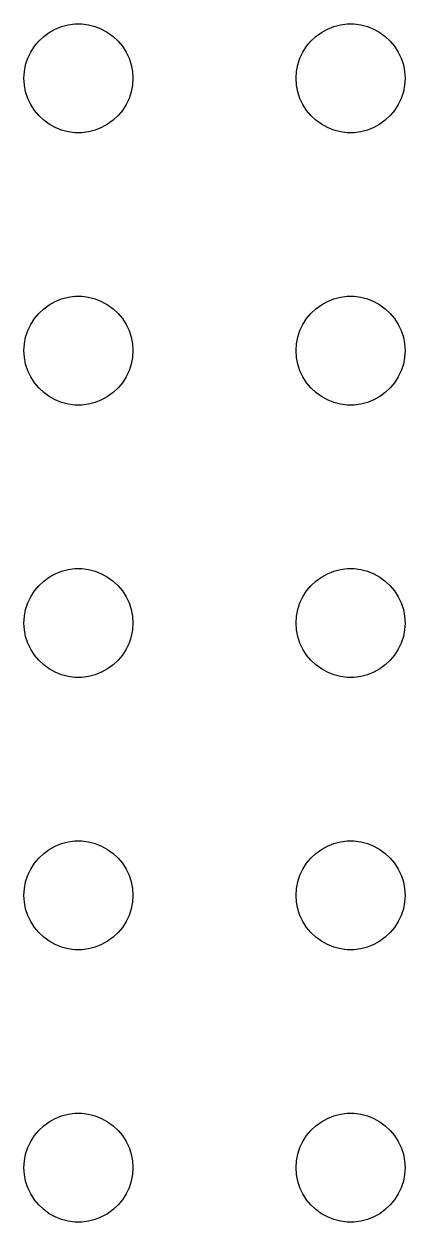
# Model space of a CAD drawing. Header units: metres. Extents: x -150 to 150, y -149 to 149.
# Drawn here: x 73.5 to 84, y -39 to -6 of the extents above; entities that cross this region are included whole.
import ezdxf

# ---------------------------------------------------------------- set-up
doc = ezdxf.new("R2010")
doc.units = ezdxf.units.M

msp = doc.modelspace()

# ---------------------------------------------------------------- linework, layer by layer
for p, q in [((74.0439, -6.34422), (74.1963, -6.23351)), ((74.1963, -6.23351), (74.3613, -6.14275)), ((74.3613, -6.14275), (74.5365, -6.07341)), ((74.5365, -6.07341), (74.7189, -6.02657)), ((74.7189, -6.02657), (74.9058, -6.00294)), ((74.9058, -6.00294), (75.0942, -6.00294)), ((75.0942, -6.00294), (75.2811, -6.02657)), ((75.2811, -6.02657), (75.4635, -6.07341)), ((75.4635, -6.07341), (75.6387, -6.14275)), ((75.6387, -6.14275), (75.8037, -6.23351)), ((75.8037, -6.23351), (75.9561, -6.34422)), ((81.5439, -6.34422), (81.6963, -6.23351)), ((81.6963, -6.23351), (81.8613, -6.14275)), ((81.8613, -6.14275), (82.0365, -6.07341)), ((82.0365, -6.07341), (82.2189, -6.02657)), ((82.2189, -6.02657), (82.4058, -6.00294)), ((82.4058, -6.00294), (82.5942, -6.00294)), ((82.5942, -6.00294), (82.7811, -6.02657)), ((82.7811, -6.02657), (82.9635, -6.07341)), ((82.9635, -6.07341), (83.1387, -6.14275)), ((83.1387, -6.14275), (83.3037, -6.23351)), ((83.3037, -6.23351), (83.4561, -6.34422)), ((73.7865, -6.61832), (73.9065, -6.47318)), ((73.9065, -6.47318), (74.0439, -6.34422)), ((75.9561, -6.34422), (76.0934, -6.47318)), ((76.0934, -6.47318), (76.2135, -6.61832)), ((81.2865, -6.61832), (81.4065, -6.47318)), ((81.4065, -6.47318), (81.5439, -6.34422)), ((83.4561, -6.34422), (83.5934, -6.47318)), ((83.5934, -6.47318), (83.7135, -6.61832)), ((73.6053, -6.9478), (73.6855, -6.77736)), ((73.6855, -6.77736), (73.7865, -6.61832)), ((76.2135, -6.61832), (76.3145, -6.77736)), ((76.3145, -6.77736), (76.3947, -6.9478)), ((81.1053, -6.9478), (81.1855, -6.77736)), ((81.1855, -6.77736), (81.2865, -6.61832)), ((83.7135, -6.61832), (83.8145, -6.77736)), ((83.8145, -6.77736), (83.8947, -6.9478)), ((73.5118, -7.312), (73.5471, -7.12695)), ((73.5471, -7.12695), (73.6053, -6.9478)), ((76.3947, -6.9478), (76.4529, -7.12695)), ((76.4529, -7.12695), (76.4882, -7.312)), ((81.0118, -7.312), (81.0471, -7.12695)), ((81.0471, -7.12695), (81.1053, -6.9478)), ((83.8947, -6.9478), (83.9529, -7.12695)), ((83.9529, -7.12695), (83.9882, -7.312)), ((73.5, -7.5), (73.5118, -7.312)), ((73.5118, -7.68799), (73.5, -7.5)), ((76.4882, -7.312), (76.5, -7.5)), ((76.5, -7.5), (76.4882, -7.68799)), ((81, -7.5), (81.0118, -7.312)), ((81.0118, -7.68799), (81, -7.5)), ((83.9882, -7.312), (84, -7.5)), ((84, -7.5), (83.9882, -7.68799)), ((73.5471, -7.87303), (73.5118, -7.68799)), ((73.6053, -8.05219), (73.5471, -7.87303)), ((76.4529, -7.87303), (76.3947, -8.05219)), ((76.4882, -7.68799), (76.4529, -7.87303)), ((81.0471, -7.87303), (81.0118, -7.68799)), ((81.1053, -8.05219), (81.0471, -7.87303)), ((83.9529, -7.87303), (83.8947, -8.05219)), ((83.9882, -7.68799), (83.9529, -7.87303)), ((73.6855, -8.22263), (73.6053, -8.05219)), ((73.7865, -8.38167), (73.6855, -8.22263)), ((76.3145, -8.22263), (76.2135, -8.38167)), ((76.3947, -8.05219), (76.3145, -8.22263)), ((81.1855, -8.22263), (81.1053, -8.05219)), ((81.2865, -8.38167), (81.1855, -8.22263)), ((83.8145, -8.22263), (83.7135, -8.38167)), ((83.8947, -8.05219), (83.8145, -8.22263)), ((73.9065, -8.52681), (73.7865, -8.38167)), ((74.0439, -8.65576), (73.9065, -8.52681)), ((76.0934, -8.52681), (75.9561, -8.65576)), ((76.2135, -8.38167), (76.0934, -8.52681)), ((81.4065, -8.52681), (81.2865, -8.38167)), ((81.5439, -8.65576), (81.4065, -8.52681)), ((83.5934, -8.52681), (83.4561, -8.65576)), ((83.7135, -8.38167), (83.5934, -8.52681)), ((74.1963, -8.76648), (74.0439, -8.65576)), ((74.3613, -8.85724), (74.1963, -8.76648)), ((74.5365, -8.92657), (74.3613, -8.85724)), ((75.6387, -8.85724), (75.4635, -8.92657)), ((75.8037, -8.76648), (75.6387, -8.85724)), ((75.9561, -8.65576), (75.8037, -8.76648)), ((81.6963, -8.76648), (81.5439, -8.65576)), ((81.8613, -8.85724), (81.6963, -8.76648)), ((82.0365, -8.92657), (81.8613, -8.85724)), ((83.1387, -8.85724), (82.9635, -8.92657)), ((83.3037, -8.76648), (83.1387, -8.85724)), ((83.4561, -8.65576), (83.3037, -8.76648)), ((74.7189, -8.97342), (74.5365, -8.92657)), ((74.9058, -8.99704), (74.7189, -8.97342)), ((75.0942, -8.99704), (74.9058, -8.99704)), ((75.2811, -8.97342), (75.0942, -8.99704)), ((75.4635, -8.92657), (75.2811, -8.97342)), ((82.2189, -8.97342), (82.0365, -8.92657)), ((82.4058, -8.99704), (82.2189, -8.97342)), ((82.5942, -8.99704), (82.4058, -8.99704)), ((82.7811, -8.97342), (82.5942, -8.99704)), ((82.9635, -8.92657), (82.7811, -8.97342)), ((74.5365, -13.5734), (74.7189, -13.5266)), ((74.7189, -13.5266), (74.9058, -13.5029)), ((74.9058, -13.5029), (75.0942, -13.5029)), ((75.0942, -13.5029), (75.2811, -13.5266)), ((75.2811, -13.5266), (75.4635, -13.5734)), ((82.0365, -13.5734), (82.2189, -13.5266)), ((82.2189, -13.5266), (82.4058, -13.5029)), ((82.4058, -13.5029), (82.5942, -13.5029)), ((82.5942, -13.5029), (82.7811, -13.5266)), ((82.7811, -13.5266), (82.9635, -13.5734)), ((73.9065, -13.9732), (74.0439, -13.8442)), ((74.0439, -13.8442), (74.1963, -13.7335)), ((74.1963, -13.7335), (74.3613, -13.6427)), ((74.3613, -13.6427), (74.5365, -13.5734)), ((75.4635, -13.5734), (75.6387, -13.6427)), ((75.6387, -13.6427), (75.8037, -13.7335)), ((75.8037, -13.7335), (75.9561, -13.8442)), ((75.9561, -13.8442), (76.0934, -13.9732)), ((81.4065, -13.9732), (81.5439, -13.8442)), ((81.5439, -13.8442), (81.6963, -13.7335)), ((81.6963, -13.7335), (81.8613, -13.6427)), ((81.8613, -13.6427), (82.0365, -13.5734)), ((82.9635, -13.5734), (83.1387, -13.6427)), ((83.1387, -13.6427), (83.3037, -13.7335)), ((83.3037, -13.7335), (83.4561, -13.8442)), ((83.4561, -13.8442), (83.5934, -13.9732)), ((73.6855, -14.2774), (73.7865, -14.1183)), ((73.7865, -14.1183), (73.9065, -13.9732)), ((76.0934, -13.9732), (76.2135, -14.1183)), ((76.2135, -14.1183), (76.3145, -14.2774)), ((81.1855, -14.2774), (81.2865, -14.1183)), ((81.2865, -14.1183), (81.4065, -13.9732)), ((83.5934, -13.9732), (83.7135, -14.1183)), ((83.7135, -14.1183), (83.8145, -14.2774)), ((73.5471, -14.627), (73.6053, -14.4478)), ((73.6053, -14.4478), (73.6855, -14.2774)), ((76.3145, -14.2774), (76.3947, -14.4478)), ((76.3947, -14.4478), (76.4529, -14.627)), ((81.0471, -14.627), (81.1053, -14.4478)), ((81.1053, -14.4478), (81.1855, -14.2774)), ((83.8145, -14.2774), (83.8947, -14.4478)), ((83.8947, -14.4478), (83.9529, -14.627)), ((73.5, -15), (73.5118, -14.812)), ((73.5118, -14.812), (73.5471, -14.627)), ((76.4529, -14.627), (76.4882, -14.812)), ((76.4882, -14.812), (76.5, -15)), ((81, -15), (81.0118, -14.812)), ((81.0118, -14.812), (81.0471, -14.627)), ((83.9529, -14.627), (83.9882, -14.812)), ((83.9882, -14.812), (84, -15)), ((73.5118, -15.188), (73.5, -15)), ((76.5, -15), (76.4882, -15.188)), ((81.0118, -15.188), (81, -15)), ((84, -15), (83.9882, -15.188)), ((73.5471, -15.373), (73.5118, -15.188)), ((73.6053, -15.5522), (73.5471, -15.373)), ((76.4529, -15.373), (76.3947, -15.5522)), ((76.4882, -15.188), (76.4529, -15.373)), ((81.0471, -15.373), (81.0118, -15.188)), ((81.1053, -15.5522), (81.0471, -15.373)), ((83.9529, -15.373), (83.8947, -15.5522)), ((83.9882, -15.188), (83.9529, -15.373)), ((73.6855, -15.7226), (73.6053, -15.5522)), ((73.7865, -15.8817), (73.6855, -15.7226)), ((76.3145, -15.7226), (76.2135, -15.8817)), ((76.3947, -15.5522), (76.3145, -15.7226)), ((81.1855, -15.7226), (81.1053, -15.5522)), ((81.2865, -15.8817), (81.1855, -15.7226)), ((83.8145, -15.7226), (83.7135, -15.8817)), ((83.8947, -15.5522), (83.8145, -15.7226)), ((73.9065, -16.0268), (73.7865, -15.8817)), ((74.0439, -16.1558), (73.9065, -16.0268)), ((74.1963, -16.2665), (74.0439, -16.1558)), ((75.9561, -16.1558), (75.8037, -16.2665)), ((76.0934, -16.0268), (75.9561, -16.1558)), ((76.2135, -15.8817), (76.0934, -16.0268)), ((81.4065, -16.0268), (81.2865, -15.8817)), ((81.5439, -16.1558), (81.4065, -16.0268)), ((81.6963, -16.2665), (81.5439, -16.1558)), ((83.4561, -16.1558), (83.3037, -16.2665)), ((83.5934, -16.0268), (83.4561, -16.1558)), ((83.7135, -15.8817), (83.5934, -16.0268)), ((74.3613, -16.3572), (74.1963, -16.2665)), ((74.5365, -16.4266), (74.3613, -16.3572)), ((74.7189, -16.4734), (74.5365, -16.4266)), ((74.9058, -16.497), (74.7189, -16.4734)), ((75.0942, -16.497), (74.9058, -16.497)), ((75.2811, -16.4734), (75.0942, -16.497)), ((75.4635, -16.4266), (75.2811, -16.4734)), ((75.6387, -16.3572), (75.4635, -16.4266)), ((75.8037, -16.2665), (75.6387, -16.3572)), ((81.8613, -16.3572), (81.6963, -16.2665)), ((82.0365, -16.4266), (81.8613, -16.3572)), ((82.2189, -16.4734), (82.0365, -16.4266)), ((82.4058, -16.497), (82.2189, -16.4734)), ((82.5942, -16.497), (82.4058, -16.497)), ((82.7811, -16.4734), (82.5942, -16.497)), ((82.9635, -16.4266), (82.7811, -16.4734)), ((83.1387, -16.3572), (82.9635, -16.4266)), ((83.3037, -16.2665), (83.1387, -16.3572)), ((74.3613, -21.1427), (74.5365, -21.0734)), ((74.5365, -21.0734), (74.7189, -21.0266)), ((74.7189, -21.0266), (74.9058, -21.003)), ((74.9058, -21.003), (75.0942, -21.003)), ((75.0942, -21.003), (75.2811, -21.0266)), ((75.2811, -21.0266), (75.4635, -21.0734)), ((75.4635, -21.0734), (75.6387, -21.1427)), ((81.8613, -21.1427), (82.0365, -21.0734)), ((82.0365, -21.0734), (82.2189, -21.0266)), ((82.2189, -21.0266), (82.4058, -21.003)), ((82.4058, -21.003), (82.5942, -21.003)), ((82.5942, -21.003), (82.7811, -21.0266)), ((82.7811, -21.0266), (82.9635, -21.0734)), ((82.9635, -21.0734), (83.1387, -21.1427)), ((73.9065, -21.4732), (74.0439, -21.3442)), ((74.0439, -21.3442), (74.1963, -21.2335)), ((74.1963, -21.2335), (74.3613, -21.1427)), ((75.6387, -21.1427), (75.8037, -21.2335)), ((75.8037, -21.2335), (75.9561, -21.3442)), ((75.9561, -21.3442), (76.0934, -21.4732)), ((81.4065, -21.4732), (81.5439, -21.3442)), ((81.5439, -21.3442), (81.6963, -21.2335)), ((81.6963, -21.2335), (81.8613, -21.1427)), ((83.1387, -21.1427), (83.3037, -21.2335)), ((83.3037, -21.2335), (83.4561, -21.3442)), ((83.4561, -21.3442), (83.5934, -21.4732)), ((73.6855, -21.7774), (73.7865, -21.6183)), ((73.7865, -21.6183), (73.9065, -21.4732)), ((76.0934, -21.4732), (76.2135, -21.6183)), ((76.2135, -21.6183), (76.3145, -21.7774)), ((81.1855, -21.7774), (81.2865, -21.6183)), ((81.2865, -21.6183), (81.4065, -21.4732)), ((83.5934, -21.4732), (83.7135, -21.6183)), ((83.7135, -21.6183), (83.8145, -21.7774)), ((73.5471, -22.127), (73.6053, -21.9478)), ((73.6053, -21.9478), (73.6855, -21.7774)), ((76.3145, -21.7774), (76.3947, -21.9478)), ((76.3947, -21.9478), (76.4529, -22.127)), ((81.0471, -22.127), (81.1053, -21.9478)), ((81.1053, -21.9478), (81.1855, -21.7774)), ((83.8145, -21.7774), (83.8947, -21.9478)), ((83.8947, -21.9478), (83.9529, -22.127)), ((73.5, -22.5), (73.5118, -22.312)), ((73.5118, -22.312), (73.5471, -22.127)), ((76.4529, -22.127), (76.4882, -22.312)), ((76.4882, -22.312), (76.5, -22.5)), ((81, -22.5), (81.0118, -22.312)), ((81.0118, -22.312), (81.0471, -22.127)), ((83.9529, -22.127), (83.9882, -22.312)), ((83.9882, -22.312), (84, -22.5)), ((73.5118, -22.688), (73.5, -22.5)), ((73.5471, -22.873), (73.5118, -22.688)), ((76.4882, -22.688), (76.4529, -22.873)), ((76.5, -22.5), (76.4882, -22.688)), ((81.0118, -22.688), (81, -22.5)), ((81.0471, -22.873), (81.0118, -22.688)), ((83.9882, -22.688), (83.9529, -22.873)), ((84, -22.5), (83.9882, -22.688)), ((73.6053, -23.0522), (73.5471, -22.873)), ((73.6855, -23.2226), (73.6053, -23.0522)), ((76.3947, -23.0522), (76.3145, -23.2226)), ((76.4529, -22.873), (76.3947, -23.0522)), ((81.1053, -23.0522), (81.0471, -22.873)), ((81.1855, -23.2226), (81.1053, -23.0522)), ((83.8947, -23.0522), (83.8145, -23.2226)), ((83.9529, -22.873), (83.8947, -23.0522)), ((73.7865, -23.3817), (73.6855, -23.2226)), ((73.9065, -23.5268), (73.7865, -23.3817)), ((76.2135, -23.3817), (76.0934, -23.5268)), ((76.3145, -23.2226), (76.2135, -23.3817)), ((81.2865, -23.3817), (81.1855, -23.2226)), ((81.4065, -23.5268), (81.2865, -23.3817)), ((83.7135, -23.3817), (83.5934, -23.5268)), ((83.8145, -23.2226), (83.7135, -23.3817)), ((74.0439, -23.6558), (73.9065, -23.5268)), ((74.1963, -23.7665), (74.0439, -23.6558)), ((75.9561, -23.6558), (75.8037, -23.7665)), ((76.0934, -23.5268), (75.9561, -23.6558)), ((81.5439, -23.6558), (81.4065, -23.5268)), ((81.6963, -23.7665), (81.5439, -23.6558)), ((83.4561, -23.6558), (83.3037, -23.7665)), ((83.5934, -23.5268), (83.4561, -23.6558)), ((74.3613, -23.8572), (74.1963, -23.7665)), ((74.5365, -23.9266), (74.3613, -23.8572)), ((74.7189, -23.9734), (74.5365, -23.9266)), ((74.9058, -23.997), (74.7189, -23.9734)), ((75.0942, -23.997), (74.9058, -23.997)), ((75.2811, -23.9734), (75.0942, -23.997)), ((75.4635, -23.9266), (75.2811, -23.9734)), ((75.6387, -23.8572), (75.4635, -23.9266)), ((75.8037, -23.7665), (75.6387, -23.8572)), ((81.8613, -23.8572), (81.6963, -23.7665)), ((82.0365, -23.9266), (81.8613, -23.8572)), ((82.2189, -23.9734), (82.0365, -23.9266)), ((82.4058, -23.997), (82.2189, -23.9734)), ((82.5942, -23.997), (82.4058, -23.997)), ((82.7811, -23.9734), (82.5942, -23.997)), ((82.9635, -23.9266), (82.7811, -23.9734)), ((83.1387, -23.8572), (82.9635, -23.9266)), ((83.3037, -23.7665), (83.1387, -23.8572)), ((74.1963, -28.7335), (74.3613, -28.6427)), ((74.3613, -28.6427), (74.5365, -28.5734)), ((74.5365, -28.5734), (74.7189, -28.5266)), ((74.7189, -28.5266), (74.9058, -28.503)), ((74.9058, -28.503), (75.0942, -28.503)), ((75.0942, -28.503), (75.2811, -28.5266)), ((75.2811, -28.5266), (75.4635, -28.5734)), ((75.4635, -28.5734), (75.6387, -28.6427)), ((75.6387, -28.6427), (75.8037, -28.7335)), ((81.6963, -28.7335), (81.8613, -28.6427)), ((81.8613, -28.6427), (82.0365, -28.5734)), ((82.0365, -28.5734), (82.2189, -28.5266)), ((82.2189, -28.5266), (82.4058, -28.503)), ((82.4058, -28.503), (82.5942, -28.503)), ((82.5942, -28.503), (82.7811, -28.5266)), ((82.7811, -28.5266), (82.9635, -28.5734)), ((82.9635, -28.5734), (83.1387, -28.6427)), ((83.1387, -28.6427), (83.3037, -28.7335)), ((73.7865, -29.1183), (73.9065, -28.9732)), ((73.9065, -28.9732), (74.0439, -28.8442)), ((74.0439, -28.8442), (74.1963, -28.7335)), ((75.8037, -28.7335), (75.9561, -28.8442)), ((75.9561, -28.8442), (76.0934, -28.9732)), ((76.0934, -28.9732), (76.2135, -29.1183)), ((81.2865, -29.1183), (81.4065, -28.9732)), ((81.4065, -28.9732), (81.5439, -28.8442)), ((81.5439, -28.8442), (81.6963, -28.7335)), ((83.3037, -28.7335), (83.4561, -28.8442)), ((83.4561, -28.8442), (83.5934, -28.9732)), ((83.5934, -28.9732), (83.7135, -29.1183)), ((73.6053, -29.4478), (73.6855, -29.2774)), ((73.6855, -29.2774), (73.7865, -29.1183)), ((76.2135, -29.1183), (76.3145, -29.2774)), ((76.3145, -29.2774), (76.3947, -29.4478)), ((81.1053, -29.4478), (81.1855, -29.2774)), ((81.1855, -29.2774), (81.2865, -29.1183)), ((83.7135, -29.1183), (83.8145, -29.2774)), ((83.8145, -29.2774), (83.8947, -29.4478)), ((73.5118, -29.812), (73.5471, -29.627)), ((73.5471, -29.627), (73.6053, -29.4478)), ((76.3947, -29.4478), (76.4529, -29.627)), ((76.4529, -29.627), (76.4882, -29.812)), ((81.0118, -29.812), (81.0471, -29.627)), ((81.0471, -29.627), (81.1053, -29.4478)), ((83.8947, -29.4478), (83.9529, -29.627)), ((83.9529, -29.627), (83.9882, -29.812)), ((73.5, -30), (73.5118, -29.812)), ((73.5118, -30.188), (73.5, -30)), ((76.4882, -29.812), (76.5, -30)), ((76.5, -30), (76.4882, -30.188)), ((81, -30), (81.0118, -29.812)), ((81.0118, -30.188), (81, -30)), ((83.9882, -29.812), (84, -30)), ((84, -30), (83.9882, -30.188)), ((73.5471, -30.373), (73.5118, -30.188)), ((76.4882, -30.188), (76.4529, -30.373)), ((81.0471, -30.373), (81.0118, -30.188)), ((83.9882, -30.188), (83.9529, -30.373)), ((73.6053, -30.5522), (73.5471, -30.373)), ((73.6855, -30.7226), (73.6053, -30.5522)), ((76.3947, -30.5522), (76.3145, -30.7226)), ((76.4529, -30.373), (76.3947, -30.5522)), ((81.1053, -30.5522), (81.0471, -30.373)), ((81.1855, -30.7226), (81.1053, -30.5522)), ((83.8947, -30.5522), (83.8145, -30.7226)), ((83.9529, -30.373), (83.8947, -30.5522)), ((73.7865, -30.8817), (73.6855, -30.7226)), ((73.9065, -31.0268), (73.7865, -30.8817)), ((76.2135, -30.8817), (76.0934, -31.0268)), ((76.3145, -30.7226), (76.2135, -30.8817)), ((81.2865, -30.8817), (81.1855, -30.7226)), ((81.4065, -31.0268), (81.2865, -30.8817)), ((83.7135, -30.8817), (83.5934, -31.0268)), ((83.8145, -30.7226), (83.7135, -30.8817)), ((74.0439, -31.1558), (73.9065, -31.0268)), ((74.1963, -31.2665), (74.0439, -31.1558)), ((74.3613, -31.3572), (74.1963, -31.2665)), ((75.8037, -31.2665), (75.6387, -31.3572)), ((75.9561, -31.1558), (75.8037, -31.2665)), ((76.0934, -31.0268), (75.9561, -31.1558)), ((81.5439, -31.1558), (81.4065, -31.0268)), ((81.6963, -31.2665), (81.5439, -31.1558)), ((81.8613, -31.3572), (81.6963, -31.2665)), ((83.3037, -31.2665), (83.1387, -31.3572)), ((83.4561, -31.1558), (83.3037, -31.2665)), ((83.5934, -31.0268), (83.4561, -31.1558)), ((74.5365, -31.4266), (74.3613, -31.3572)), ((74.7189, -31.4734), (74.5365, -31.4266)), ((74.9058, -31.497), (74.7189, -31.4734)), ((75.0942, -31.497), (74.9058, -31.497)), ((75.2811, -31.4734), (75.0942, -31.497)), ((75.4635, -31.4266), (75.2811, -31.4734)), ((75.6387, -31.3572), (75.4635, -31.4266)), ((82.0365, -31.4266), (81.8613, -31.3572)), ((82.2189, -31.4734), (82.0365, -31.4266)), ((82.4058, -31.497), (82.2189, -31.4734)), ((82.5942, -31.497), (82.4058, -31.497)), ((82.7811, -31.4734), (82.5942, -31.497)), ((82.9635, -31.4266), (82.7811, -31.4734)), ((83.1387, -31.3572), (82.9635, -31.4266)), ((74.0439, -36.3442), (74.1963, -36.2335)), ((74.1963, -36.2335), (74.3613, -36.1428)), ((74.3613, -36.1428), (74.5365, -36.0734)), ((74.5365, -36.0734), (74.7189, -36.0266)), ((74.7189, -36.0266), (74.9058, -36.003)), ((74.9058, -36.003), (75.0942, -36.003)), ((75.0942, -36.003), (75.2811, -36.0266)), ((75.2811, -36.0266), (75.4635, -36.0734)), ((75.4635, -36.0734), (75.6387, -36.1428)), ((75.6387, -36.1428), (75.8037, -36.2335)), ((75.8037, -36.2335), (75.9561, -36.3442)), ((81.5439, -36.3442), (81.6963, -36.2335)), ((81.6963, -36.2335), (81.8613, -36.1428)), ((81.8613, -36.1428), (82.0365, -36.0734)), ((82.0365, -36.0734), (82.2189, -36.0266)), ((82.2189, -36.0266), (82.4058, -36.003)), ((82.4058, -36.003), (82.5942, -36.003)), ((82.5942, -36.003), (82.7811, -36.0266)), ((82.7811, -36.0266), (82.9635, -36.0734)), ((82.9635, -36.0734), (83.1387, -36.1428)), ((83.1387, -36.1428), (83.3037, -36.2335)), ((83.3037, -36.2335), (83.4561, -36.3442)), ((73.6855, -36.7774), (73.7865, -36.6183)), ((73.7865, -36.6183), (73.9065, -36.4732)), ((73.9065, -36.4732), (74.0439, -36.3442)), ((75.9561, -36.3442), (76.0934, -36.4732)), ((76.0934, -36.4732), (76.2135, -36.6183)), ((76.2135, -36.6183), (76.3145, -36.7774)), ((81.1855, -36.7774), (81.2865, -36.6183)), ((81.2865, -36.6183), (81.4065, -36.4732)), ((81.4065, -36.4732), (81.5439, -36.3442)), ((83.4561, -36.3442), (83.5934, -36.4732)), ((83.5934, -36.4732), (83.7135, -36.6183)), ((83.7135, -36.6183), (83.8145, -36.7774)), ((73.5471, -37.127), (73.6053, -36.9478)), ((73.6053, -36.9478), (73.6855, -36.7774)), ((76.3145, -36.7774), (76.3947, -36.9478)), ((76.3947, -36.9478), (76.4529, -37.127)), ((81.0471, -37.127), (81.1053, -36.9478)), ((81.1053, -36.9478), (81.1855, -36.7774)), ((83.8145, -36.7774), (83.8947, -36.9478)), ((83.8947, -36.9478), (83.9529, -37.127)), ((73.5118, -37.312), (73.5471, -37.127)), ((76.4529, -37.127), (76.4882, -37.312)), ((81.0118, -37.312), (81.0471, -37.127)), ((83.9529, -37.127), (83.9882, -37.312)), ((73.5, -37.5), (73.5118, -37.312)), ((73.5118, -37.688), (73.5, -37.5)), ((76.4882, -37.312), (76.5, -37.5)), ((76.5, -37.5), (76.4882, -37.688)), ((81, -37.5), (81.0118, -37.312)), ((81.0118, -37.688), (81, -37.5)), ((83.9882, -37.312), (84, -37.5)), ((84, -37.5), (83.9882, -37.688)), ((73.5471, -37.873), (73.5118, -37.688)), ((73.6053, -38.0522), (73.5471, -37.873)), ((76.4529, -37.873), (76.3947, -38.0522)), ((76.4882, -37.688), (76.4529, -37.873)), ((81.0471, -37.873), (81.0118, -37.688)), ((81.1053, -38.0522), (81.0471, -37.873)), ((83.9529, -37.873), (83.8947, -38.0522)), ((83.9882, -37.688), (83.9529, -37.873)), ((73.6855, -38.2226), (73.6053, -38.0522)), ((73.7865, -38.3817), (73.6855, -38.2226)), ((76.3145, -38.2226), (76.2135, -38.3817)), ((76.3947, -38.0522), (76.3145, -38.2226)), ((81.1855, -38.2226), (81.1053, -38.0522)), ((81.2865, -38.3817), (81.1855, -38.2226)), ((83.8145, -38.2226), (83.7135, -38.3817)), ((83.8947, -38.0522), (83.8145, -38.2226)), ((73.9065, -38.5268), (73.7865, -38.3817)), ((74.0439, -38.6558), (73.9065, -38.5268)), ((76.0934, -38.5268), (75.9561, -38.6558)), ((76.2135, -38.3817), (76.0934, -38.5268)), ((81.4065, -38.5268), (81.2865, -38.3817)), ((81.5439, -38.6558), (81.4065, -38.5268)), ((83.5934, -38.5268), (83.4561, -38.6558)), ((83.7135, -38.3817), (83.5934, -38.5268)), ((74.1963, -38.7665), (74.0439, -38.6558)), ((74.3613, -38.8572), (74.1963, -38.7665)), ((74.5365, -38.9266), (74.3613, -38.8572)), ((74.7189, -38.9734), (74.5365, -38.9266)), ((75.4635, -38.9266), (75.2811, -38.9734)), ((75.6387, -38.8572), (75.4635, -38.9266)), ((75.8037, -38.7665), (75.6387, -38.8572)), ((75.9561, -38.6558), (75.8037, -38.7665)), ((81.6963, -38.7665), (81.5439, -38.6558)), ((81.8613, -38.8572), (81.6963, -38.7665)), ((82.0365, -38.9266), (81.8613, -38.8572)), ((82.2189, -38.9734), (82.0365, -38.9266)), ((82.9635, -38.9266), (82.7811, -38.9734)), ((83.1387, -38.8572), (82.9635, -38.9266)), ((83.3037, -38.7665), (83.1387, -38.8572)), ((83.4561, -38.6558), (83.3037, -38.7665)), ((74.9058, -38.997), (74.7189, -38.9734)), ((75.0942, -38.997), (74.9058, -38.997)), ((75.2811, -38.9734), (75.0942, -38.997)), ((82.4058, -38.997), (82.2189, -38.9734)), ((82.5942, -38.997), (82.4058, -38.997)), ((82.7811, -38.9734), (82.5942, -38.997))]:
    msp.add_line(p, q)

doc.saveas('drawing.dxf')
